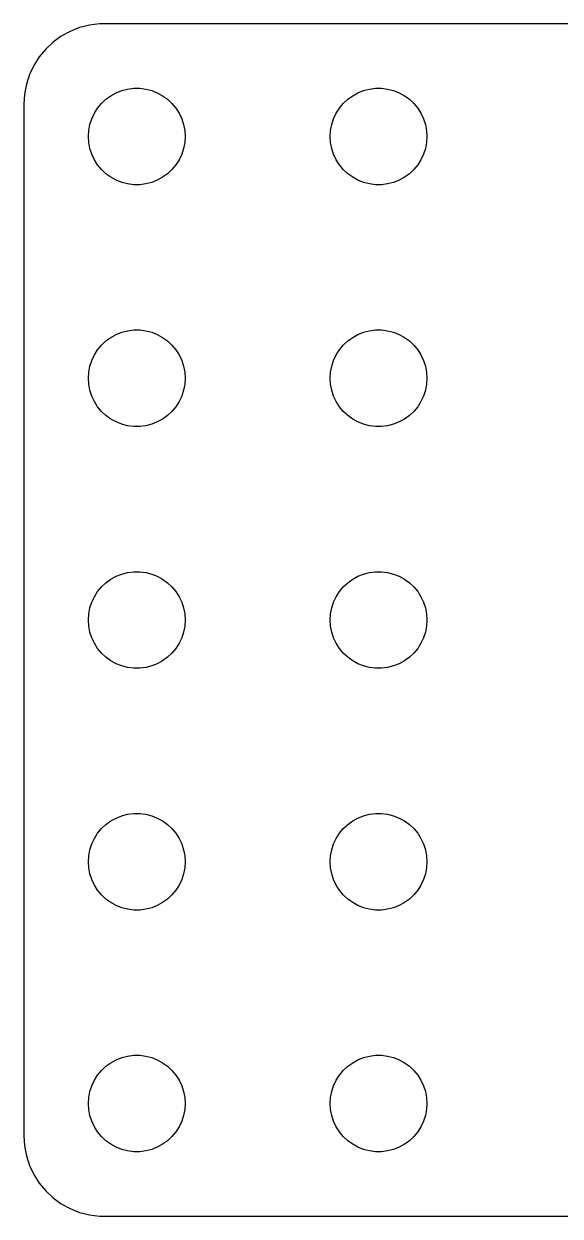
# Model space of a CAD drawing. Header units: metres. Extents: x -18 to 18, y 234 to 522.
# Drawn here: x -18.5 to -1.87, y 401.5 to 438.5 of the extents above; entities that cross this region are included whole.
import ezdxf

# ---------------------------------------------------------------- set-up
doc = ezdxf.new("R2010")
doc.units = ezdxf.units.M

msp = doc.modelspace()

# ---------------------------------------------------------------- linework, layer by layer
for p, q in [((-16.7725, 438.378), (-17.0644, 438.262)), ((-16.4684, 438.456), (-16.7725, 438.378)), ((-16.157, 438.495), (-16.4684, 438.456)), ((16.157, 438.495), (-16.157, 438.495)), ((-17.3396, 438.111), (-17.5936, 437.926)), ((-17.0644, 438.262), (-17.3396, 438.111)), ((-17.8224, 437.711), (-18.0225, 437.469)), ((-17.5936, 437.926), (-17.8224, 437.711)), ((-18.0225, 437.469), (-18.1908, 437.204)), ((-18.3244, 436.92), (-18.4214, 436.622)), ((-18.1908, 437.204), (-18.3244, 436.92)), ((-18.4214, 436.622), (-18.4803, 436.313)), ((-15.2811, 436.473), (-15.0942, 436.497)), ((-15.0942, 436.497), (-14.9058, 436.497)), ((-14.9058, 436.497), (-14.7189, 436.473)), ((-7.78107, 436.473), (-7.59418, 436.497)), ((-7.59418, 436.497), (-7.40581, 436.497)), ((-7.40581, 436.497), (-7.21892, 436.473)), ((-18.4803, 436.313), (-18.5, 436)), ((-16.0934, 436.027), (-15.9561, 436.156)), ((-15.9561, 436.156), (-15.8037, 436.266)), ((-15.8037, 436.266), (-15.6387, 436.357)), ((-15.6387, 436.357), (-15.4635, 436.427)), ((-15.4635, 436.427), (-15.2811, 436.473)), ((-14.7189, 436.473), (-14.5365, 436.427)), ((-14.5365, 436.427), (-14.3613, 436.357)), ((-14.3613, 436.357), (-14.1963, 436.266)), ((-14.1963, 436.266), (-14.0439, 436.156)), ((-14.0439, 436.156), (-13.9065, 436.027)), ((-8.59344, 436.027), (-8.45613, 436.156)), ((-8.45613, 436.156), (-8.30373, 436.266)), ((-8.30373, 436.266), (-8.13866, 436.357)), ((-8.13866, 436.357), (-7.96352, 436.427)), ((-7.96352, 436.427), (-7.78107, 436.473)), ((-7.21892, 436.473), (-7.03647, 436.427)), ((-7.03647, 436.427), (-6.86133, 436.357)), ((-6.86133, 436.357), (-6.69626, 436.266)), ((-6.69626, 436.266), (-6.54385, 436.156)), ((-6.54385, 436.156), (-6.40654, 436.027)), ((-18.5, 436), (-18.5, 404)), ((-16.3145, 435.723), (-16.2135, 435.882)), ((-16.2135, 435.882), (-16.0934, 436.027)), ((-13.9065, 436.027), (-13.7865, 435.882)), ((-13.7865, 435.882), (-13.6855, 435.723)), ((-8.81445, 435.723), (-8.71352, 435.882)), ((-8.71352, 435.882), (-8.59344, 436.027)), ((-6.40654, 436.027), (-6.28647, 435.882)), ((-6.28647, 435.882), (-6.18553, 435.723)), ((-16.4882, 435.188), (-16.4529, 435.373)), ((-16.4529, 435.373), (-16.3947, 435.552)), ((-16.3947, 435.552), (-16.3145, 435.723)), ((-13.6855, 435.723), (-13.6053, 435.552)), ((-13.6053, 435.552), (-13.5471, 435.373)), ((-13.5471, 435.373), (-13.5118, 435.188)), ((-8.98816, 435.188), (-8.95287, 435.373)), ((-8.95287, 435.373), (-8.89465, 435.552)), ((-8.89465, 435.552), (-8.81445, 435.723)), ((-6.18553, 435.723), (-6.10533, 435.552)), ((-6.10533, 435.552), (-6.04712, 435.373)), ((-6.04712, 435.373), (-6.01183, 435.188)), ((-16.5, 435), (-16.4882, 435.188)), ((-13.5118, 435.188), (-13.5, 435)), ((-9, 435), (-8.98816, 435.188)), ((-6.01183, 435.188), (-6, 435)), ((-16.4882, 434.812), (-16.5, 435)), ((-16.4529, 434.627), (-16.4882, 434.812)), ((-13.5118, 434.812), (-13.5471, 434.627)), ((-13.5, 435), (-13.5118, 434.812)), ((-8.98816, 434.812), (-9, 435)), ((-8.95287, 434.627), (-8.98816, 434.812)), ((-6.01183, 434.812), (-6.04712, 434.627)), ((-6, 435), (-6.01183, 434.812)), ((-16.3947, 434.448), (-16.4529, 434.627)), ((-16.3145, 434.277), (-16.3947, 434.448)), ((-16.2135, 434.118), (-16.3145, 434.277)), ((-13.6855, 434.277), (-13.7865, 434.118)), ((-13.6053, 434.448), (-13.6855, 434.277)), ((-13.5471, 434.627), (-13.6053, 434.448)), ((-8.89465, 434.448), (-8.95287, 434.627)), ((-8.81445, 434.277), (-8.89465, 434.448)), ((-8.71352, 434.118), (-8.81445, 434.277)), ((-6.18553, 434.277), (-6.28647, 434.118)), ((-6.10533, 434.448), (-6.18553, 434.277)), ((-6.04712, 434.627), (-6.10533, 434.448)), ((-16.0934, 433.973), (-16.2135, 434.118)), ((-15.9561, 433.844), (-16.0934, 433.973)), ((-13.9065, 433.973), (-14.0439, 433.844)), ((-13.7865, 434.118), (-13.9065, 433.973)), ((-8.59344, 433.973), (-8.71352, 434.118)), ((-8.45613, 433.844), (-8.59344, 433.973)), ((-6.40654, 433.973), (-6.54385, 433.844)), ((-6.28647, 434.118), (-6.40654, 433.973)), ((-15.8037, 433.734), (-15.9561, 433.844)), ((-15.6387, 433.643), (-15.8037, 433.734)), ((-15.4635, 433.573), (-15.6387, 433.643)), ((-15.2811, 433.527), (-15.4635, 433.573)), ((-15.0942, 433.503), (-15.2811, 433.527)), ((-14.7189, 433.527), (-14.9058, 433.503)), ((-14.5365, 433.573), (-14.7189, 433.527)), ((-14.3613, 433.643), (-14.5365, 433.573)), ((-14.1963, 433.734), (-14.3613, 433.643)), ((-14.0439, 433.844), (-14.1963, 433.734)), ((-8.30373, 433.734), (-8.45613, 433.844)), ((-8.13866, 433.643), (-8.30373, 433.734)), ((-7.96352, 433.573), (-8.13866, 433.643)), ((-7.78107, 433.527), (-7.96352, 433.573)), ((-7.59418, 433.503), (-7.78107, 433.527)), ((-7.21892, 433.527), (-7.40581, 433.503)), ((-7.03647, 433.573), (-7.21892, 433.527)), ((-6.86133, 433.643), (-7.03647, 433.573)), ((-6.69626, 433.734), (-6.86133, 433.643)), ((-6.54385, 433.844), (-6.69626, 433.734)), ((-14.9058, 433.503), (-15.0942, 433.503)), ((-7.40581, 433.503), (-7.59418, 433.503)), ((-15.9561, 428.656), (-15.8037, 428.766)), ((-15.8037, 428.766), (-15.6387, 428.857)), ((-15.6387, 428.857), (-15.4635, 428.927)), ((-15.4635, 428.927), (-15.2811, 428.973)), ((-15.2811, 428.973), (-15.0942, 428.997)), ((-15.0942, 428.997), (-14.9058, 428.997)), ((-14.9058, 428.997), (-14.7189, 428.973)), ((-14.7189, 428.973), (-14.5365, 428.927)), ((-14.5365, 428.927), (-14.3613, 428.857)), ((-14.3613, 428.857), (-14.1963, 428.766)), ((-14.1963, 428.766), (-14.0439, 428.656)), ((-8.45613, 428.656), (-8.30373, 428.766)), ((-8.30373, 428.766), (-8.13866, 428.857)), ((-8.13866, 428.857), (-7.96352, 428.927)), ((-7.96352, 428.927), (-7.78107, 428.973)), ((-7.78107, 428.973), (-7.59418, 428.997)), ((-7.59418, 428.997), (-7.40581, 428.997)), ((-7.40581, 428.997), (-7.21892, 428.973)), ((-7.21892, 428.973), (-7.03647, 428.927)), ((-7.03647, 428.927), (-6.86133, 428.857)), ((-6.86133, 428.857), (-6.69626, 428.766)), ((-6.69626, 428.766), (-6.54385, 428.656)), ((-16.3145, 428.223), (-16.2135, 428.382)), ((-16.2135, 428.382), (-16.0934, 428.527)), ((-16.0934, 428.527), (-15.9561, 428.656)), ((-14.0439, 428.656), (-13.9065, 428.527)), ((-13.9065, 428.527), (-13.7865, 428.382)), ((-13.7865, 428.382), (-13.6855, 428.223)), ((-8.81445, 428.223), (-8.71352, 428.382)), ((-8.71352, 428.382), (-8.59344, 428.527)), ((-8.59344, 428.527), (-8.45613, 428.656)), ((-6.54385, 428.656), (-6.40654, 428.527)), ((-6.40654, 428.527), (-6.28647, 428.382)), ((-6.28647, 428.382), (-6.18553, 428.223)), ((-16.4529, 427.873), (-16.3947, 428.052)), ((-16.3947, 428.052), (-16.3145, 428.223)), ((-13.6855, 428.223), (-13.6053, 428.052)), ((-13.6053, 428.052), (-13.5471, 427.873)), ((-8.95287, 427.873), (-8.89465, 428.052)), ((-8.89465, 428.052), (-8.81445, 428.223)), ((-6.18553, 428.223), (-6.10533, 428.052)), ((-6.10533, 428.052), (-6.04712, 427.873)), ((-16.5, 427.5), (-16.4882, 427.688)), ((-16.4882, 427.688), (-16.4529, 427.873)), ((-13.5471, 427.873), (-13.5118, 427.688)), ((-13.5118, 427.688), (-13.5, 427.5)), ((-9, 427.5), (-8.98816, 427.688)), ((-8.98816, 427.688), (-8.95287, 427.873)), ((-6.04712, 427.873), (-6.01183, 427.688)), ((-6.01183, 427.688), (-6, 427.5)), ((-16.4882, 427.312), (-16.5, 427.5)), ((-16.4529, 427.127), (-16.4882, 427.312)), ((-13.5118, 427.312), (-13.5471, 427.127)), ((-13.5, 427.5), (-13.5118, 427.312)), ((-8.98816, 427.312), (-9, 427.5)), ((-8.95287, 427.127), (-8.98816, 427.312)), ((-6.01183, 427.312), (-6.04712, 427.127)), ((-6, 427.5), (-6.01183, 427.312)), ((-16.3947, 426.948), (-16.4529, 427.127)), ((-16.3145, 426.777), (-16.3947, 426.948)), ((-13.6053, 426.948), (-13.6855, 426.777)), ((-13.5471, 427.127), (-13.6053, 426.948)), ((-8.89465, 426.948), (-8.95287, 427.127)), ((-8.81445, 426.777), (-8.89465, 426.948)), ((-6.10533, 426.948), (-6.18553, 426.777)), ((-6.04712, 427.127), (-6.10533, 426.948)), ((-16.2135, 426.618), (-16.3145, 426.777)), ((-16.0934, 426.473), (-16.2135, 426.618)), ((-13.7865, 426.618), (-13.9065, 426.473)), ((-13.6855, 426.777), (-13.7865, 426.618)), ((-8.71352, 426.618), (-8.81445, 426.777)), ((-8.59344, 426.473), (-8.71352, 426.618)), ((-6.28647, 426.618), (-6.40654, 426.473)), ((-6.18553, 426.777), (-6.28647, 426.618)), ((-15.9561, 426.344), (-16.0934, 426.473)), ((-15.8037, 426.234), (-15.9561, 426.344)), ((-15.6387, 426.143), (-15.8037, 426.234)), ((-15.4635, 426.073), (-15.6387, 426.143)), ((-14.3613, 426.143), (-14.5365, 426.073)), ((-14.1963, 426.234), (-14.3613, 426.143)), ((-14.0439, 426.344), (-14.1963, 426.234)), ((-13.9065, 426.473), (-14.0439, 426.344)), ((-8.45613, 426.344), (-8.59344, 426.473)), ((-8.30373, 426.234), (-8.45613, 426.344)), ((-8.13866, 426.143), (-8.30373, 426.234)), ((-7.96352, 426.073), (-8.13866, 426.143)), ((-6.86133, 426.143), (-7.03647, 426.073)), ((-6.69626, 426.234), (-6.86133, 426.143)), ((-6.54385, 426.344), (-6.69626, 426.234)), ((-6.40654, 426.473), (-6.54385, 426.344)), ((-15.2811, 426.027), (-15.4635, 426.073)), ((-15.0942, 426.003), (-15.2811, 426.027)), ((-14.9058, 426.003), (-15.0942, 426.003)), ((-14.7189, 426.027), (-14.9058, 426.003)), ((-14.5365, 426.073), (-14.7189, 426.027)), ((-7.78107, 426.027), (-7.96352, 426.073)), ((-7.59418, 426.003), (-7.78107, 426.027)), ((-7.40581, 426.003), (-7.59418, 426.003)), ((-7.21892, 426.027), (-7.40581, 426.003)), ((-7.03647, 426.073), (-7.21892, 426.027)), ((-15.8037, 421.266), (-15.6387, 421.357)), ((-15.6387, 421.357), (-15.4635, 421.427)), ((-15.4635, 421.427), (-15.2811, 421.473)), ((-15.2811, 421.473), (-15.0942, 421.497)), ((-15.0942, 421.497), (-14.9058, 421.497)), ((-14.9058, 421.497), (-14.7189, 421.473)), ((-14.7189, 421.473), (-14.5365, 421.427)), ((-14.5365, 421.427), (-14.3613, 421.357)), ((-14.3613, 421.357), (-14.1963, 421.266)), ((-8.30373, 421.266), (-8.13866, 421.357)), ((-8.13866, 421.357), (-7.96352, 421.427)), ((-7.96352, 421.427), (-7.78107, 421.473)), ((-7.78107, 421.473), (-7.59418, 421.497)), ((-7.59418, 421.497), (-7.40581, 421.497)), ((-7.40581, 421.497), (-7.21892, 421.473)), ((-7.21892, 421.473), (-7.03647, 421.427)), ((-7.03647, 421.427), (-6.86133, 421.357)), ((-6.86133, 421.357), (-6.69626, 421.266)), ((-16.2135, 420.882), (-16.0934, 421.027)), ((-16.0934, 421.027), (-15.9561, 421.156)), ((-15.9561, 421.156), (-15.8037, 421.266)), ((-14.1963, 421.266), (-14.0439, 421.156)), ((-14.0439, 421.156), (-13.9065, 421.027)), ((-13.9065, 421.027), (-13.7865, 420.882)), ((-8.71352, 420.882), (-8.59344, 421.027)), ((-8.59344, 421.027), (-8.45613, 421.156)), ((-8.45613, 421.156), (-8.30373, 421.266)), ((-6.69626, 421.266), (-6.54385, 421.156)), ((-6.54385, 421.156), (-6.40654, 421.027)), ((-6.40654, 421.027), (-6.28647, 420.882)), ((-16.3947, 420.552), (-16.3145, 420.723)), ((-16.3145, 420.723), (-16.2135, 420.882)), ((-13.7865, 420.882), (-13.6855, 420.723)), ((-13.6855, 420.723), (-13.6053, 420.552)), ((-8.89465, 420.552), (-8.81445, 420.723)), ((-8.81445, 420.723), (-8.71352, 420.882)), ((-6.28647, 420.882), (-6.18553, 420.723)), ((-6.18553, 420.723), (-6.10533, 420.552)), ((-16.4882, 420.188), (-16.4529, 420.373)), ((-16.4529, 420.373), (-16.3947, 420.552)), ((-13.6053, 420.552), (-13.5471, 420.373)), ((-13.5471, 420.373), (-13.5118, 420.188)), ((-8.98816, 420.188), (-8.95287, 420.373)), ((-8.95287, 420.373), (-8.89465, 420.552)), ((-6.10533, 420.552), (-6.04712, 420.373)), ((-6.04712, 420.373), (-6.01183, 420.188)), ((-16.5, 420), (-16.4882, 420.188)), ((-16.4882, 419.812), (-16.5, 420)), ((-13.5118, 420.188), (-13.5, 420)), ((-13.5, 420), (-13.5118, 419.812)), ((-9, 420), (-8.98816, 420.188)), ((-8.98816, 419.812), (-9, 420)), ((-6.01183, 420.188), (-6, 420)), ((-6, 420), (-6.01183, 419.812)), ((-16.4529, 419.627), (-16.4882, 419.812)), ((-16.3947, 419.448), (-16.4529, 419.627)), ((-13.5471, 419.627), (-13.6053, 419.448)), ((-13.5118, 419.812), (-13.5471, 419.627)), ((-8.95287, 419.627), (-8.98816, 419.812)), ((-8.89465, 419.448), (-8.95287, 419.627)), ((-6.04712, 419.627), (-6.10533, 419.448)), ((-6.01183, 419.812), (-6.04712, 419.627)), ((-16.3145, 419.277), (-16.3947, 419.448)), ((-16.2135, 419.118), (-16.3145, 419.277)), ((-16.0934, 418.973), (-16.2135, 419.118)), ((-13.7865, 419.118), (-13.9065, 418.973)), ((-13.6855, 419.277), (-13.7865, 419.118)), ((-13.6053, 419.448), (-13.6855, 419.277)), ((-8.81445, 419.277), (-8.89465, 419.448)), ((-8.71352, 419.118), (-8.81445, 419.277)), ((-8.59344, 418.973), (-8.71352, 419.118)), ((-6.28647, 419.118), (-6.40654, 418.973)), ((-6.18553, 419.277), (-6.28647, 419.118)), ((-6.10533, 419.448), (-6.18553, 419.277)), ((-15.9561, 418.844), (-16.0934, 418.973)), ((-15.8037, 418.734), (-15.9561, 418.844)), ((-15.6387, 418.643), (-15.8037, 418.734)), ((-14.1963, 418.734), (-14.3613, 418.643)), ((-14.0439, 418.844), (-14.1963, 418.734)), ((-13.9065, 418.973), (-14.0439, 418.844)), ((-8.45613, 418.844), (-8.59344, 418.973)), ((-8.30373, 418.734), (-8.45613, 418.844)), ((-8.13866, 418.643), (-8.30373, 418.734)), ((-6.69626, 418.734), (-6.86133, 418.643)), ((-6.54385, 418.844), (-6.69626, 418.734)), ((-6.40654, 418.973), (-6.54385, 418.844)), ((-15.4635, 418.573), (-15.6387, 418.643)), ((-15.2811, 418.527), (-15.4635, 418.573)), ((-15.0942, 418.503), (-15.2811, 418.527)), ((-14.9058, 418.503), (-15.0942, 418.503)), ((-14.7189, 418.527), (-14.9058, 418.503)), ((-14.5365, 418.573), (-14.7189, 418.527)), ((-14.3613, 418.643), (-14.5365, 418.573)), ((-7.96352, 418.573), (-8.13866, 418.643)), ((-7.78107, 418.527), (-7.96352, 418.573)), ((-7.59418, 418.503), (-7.78107, 418.527)), ((-7.40581, 418.503), (-7.59418, 418.503)), ((-7.21892, 418.527), (-7.40581, 418.503)), ((-7.03647, 418.573), (-7.21892, 418.527)), ((-6.86133, 418.643), (-7.03647, 418.573)), ((-15.6387, 413.857), (-15.4635, 413.927)), ((-15.4635, 413.927), (-15.2811, 413.973)), ((-15.2811, 413.973), (-15.0942, 413.997)), ((-15.0942, 413.997), (-14.9058, 413.997)), ((-14.9058, 413.997), (-14.7189, 413.973)), ((-14.7189, 413.973), (-14.5365, 413.927)), ((-14.5365, 413.927), (-14.3613, 413.857)), ((-8.13866, 413.857), (-7.96352, 413.927)), ((-7.96352, 413.927), (-7.78107, 413.973)), ((-7.78107, 413.973), (-7.59418, 413.997)), ((-7.59418, 413.997), (-7.40581, 413.997)), ((-7.40581, 413.997), (-7.21892, 413.973)), ((-7.21892, 413.973), (-7.03647, 413.927)), ((-7.03647, 413.927), (-6.86133, 413.857)), ((-16.0934, 413.527), (-15.9561, 413.656)), ((-15.9561, 413.656), (-15.8037, 413.766)), ((-15.8037, 413.766), (-15.6387, 413.857)), ((-14.3613, 413.857), (-14.1963, 413.766)), ((-14.1963, 413.766), (-14.0439, 413.656)), ((-14.0439, 413.656), (-13.9065, 413.527)), ((-8.59344, 413.527), (-8.45613, 413.656)), ((-8.45613, 413.656), (-8.30373, 413.766)), ((-8.30373, 413.766), (-8.13866, 413.857)), ((-6.86133, 413.857), (-6.69626, 413.766)), ((-6.69626, 413.766), (-6.54385, 413.656)), ((-6.54385, 413.656), (-6.40654, 413.527)), ((-16.3947, 413.052), (-16.3145, 413.223)), ((-16.3145, 413.223), (-16.2135, 413.382)), ((-16.2135, 413.382), (-16.0934, 413.527)), ((-13.9065, 413.527), (-13.7865, 413.382)), ((-13.7865, 413.382), (-13.6855, 413.223)), ((-13.6855, 413.223), (-13.6053, 413.052)), ((-8.89465, 413.052), (-8.81445, 413.223)), ((-8.81445, 413.223), (-8.71352, 413.382)), ((-8.71352, 413.382), (-8.59344, 413.527)), ((-6.40654, 413.527), (-6.28647, 413.382)), ((-6.28647, 413.382), (-6.18553, 413.223)), ((-6.18553, 413.223), (-6.10533, 413.052)), ((-16.4882, 412.688), (-16.4529, 412.873)), ((-16.4529, 412.873), (-16.3947, 413.052)), ((-13.6053, 413.052), (-13.5471, 412.873)), ((-13.5471, 412.873), (-13.5118, 412.688)), ((-8.98816, 412.688), (-8.95287, 412.873)), ((-8.95287, 412.873), (-8.89465, 413.052)), ((-6.10533, 413.052), (-6.04712, 412.873)), ((-6.04712, 412.873), (-6.01183, 412.688)), ((-16.5, 412.5), (-16.4882, 412.688)), ((-16.4882, 412.312), (-16.5, 412.5)), ((-13.5118, 412.688), (-13.5, 412.5)), ((-13.5, 412.5), (-13.5118, 412.312)), ((-9, 412.5), (-8.98816, 412.688)), ((-8.98816, 412.312), (-9, 412.5)), ((-6.01183, 412.688), (-6, 412.5)), ((-6, 412.5), (-6.01183, 412.312)), ((-16.4529, 412.127), (-16.4882, 412.312)), ((-16.3947, 411.948), (-16.4529, 412.127)), ((-13.5471, 412.127), (-13.6053, 411.948)), ((-13.5118, 412.312), (-13.5471, 412.127)), ((-8.95287, 412.127), (-8.98816, 412.312)), ((-8.89465, 411.948), (-8.95287, 412.127)), ((-6.04712, 412.127), (-6.10533, 411.948)), ((-6.01183, 412.312), (-6.04712, 412.127)), ((-16.3145, 411.777), (-16.3947, 411.948)), ((-16.2135, 411.618), (-16.3145, 411.777)), ((-13.6855, 411.777), (-13.7865, 411.618)), ((-13.6053, 411.948), (-13.6855, 411.777)), ((-8.81445, 411.777), (-8.89465, 411.948)), ((-8.71352, 411.618), (-8.81445, 411.777)), ((-6.18553, 411.777), (-6.28647, 411.618)), ((-6.10533, 411.948), (-6.18553, 411.777)), ((-16.0934, 411.473), (-16.2135, 411.618)), ((-15.9561, 411.344), (-16.0934, 411.473)), ((-15.8037, 411.234), (-15.9561, 411.344)), ((-14.0439, 411.344), (-14.1963, 411.234)), ((-13.9065, 411.473), (-14.0439, 411.344)), ((-13.7865, 411.618), (-13.9065, 411.473)), ((-8.59344, 411.473), (-8.71352, 411.618)), ((-8.45613, 411.344), (-8.59344, 411.473)), ((-8.30373, 411.234), (-8.45613, 411.344)), ((-6.54385, 411.344), (-6.69626, 411.234)), ((-6.40654, 411.473), (-6.54385, 411.344)), ((-6.28647, 411.618), (-6.40654, 411.473)), ((-15.6387, 411.143), (-15.8037, 411.234)), ((-15.4635, 411.073), (-15.6387, 411.143)), ((-15.2811, 411.027), (-15.4635, 411.073)), ((-15.0942, 411.003), (-15.2811, 411.027)), ((-14.9058, 411.003), (-15.0942, 411.003)), ((-14.7189, 411.027), (-14.9058, 411.003)), ((-14.5365, 411.073), (-14.7189, 411.027)), ((-14.3613, 411.143), (-14.5365, 411.073)), ((-14.1963, 411.234), (-14.3613, 411.143)), ((-8.13866, 411.143), (-8.30373, 411.234)), ((-7.96352, 411.073), (-8.13866, 411.143)), ((-7.78107, 411.027), (-7.96352, 411.073)), ((-7.59418, 411.003), (-7.78107, 411.027)), ((-7.40581, 411.003), (-7.59418, 411.003)), ((-7.21892, 411.027), (-7.40581, 411.003)), ((-7.03647, 411.073), (-7.21892, 411.027)), ((-6.86133, 411.143), (-7.03647, 411.073)), ((-6.69626, 411.234), (-6.86133, 411.143)), ((-16.0934, 406.027), (-15.9561, 406.156)), ((-15.9561, 406.156), (-15.8037, 406.266)), ((-15.8037, 406.266), (-15.6387, 406.357)), ((-15.6387, 406.357), (-15.4635, 406.427)), ((-15.4635, 406.427), (-15.2811, 406.473)), ((-15.2811, 406.473), (-15.0942, 406.497)), ((-15.0942, 406.497), (-14.9058, 406.497)), ((-14.9058, 406.497), (-14.7189, 406.473)), ((-14.7189, 406.473), (-14.5365, 406.427)), ((-14.5365, 406.427), (-14.3613, 406.357)), ((-14.3613, 406.357), (-14.1963, 406.266)), ((-14.1963, 406.266), (-14.0439, 406.156)), ((-14.0439, 406.156), (-13.9065, 406.027)), ((-8.59344, 406.027), (-8.45613, 406.156)), ((-8.45613, 406.156), (-8.30373, 406.266)), ((-8.30373, 406.266), (-8.13866, 406.357)), ((-8.13866, 406.357), (-7.96352, 406.427)), ((-7.96352, 406.427), (-7.78107, 406.473)), ((-7.78107, 406.473), (-7.59418, 406.497)), ((-7.59418, 406.497), (-7.40581, 406.497)), ((-7.40581, 406.497), (-7.21892, 406.473)), ((-7.21892, 406.473), (-7.03647, 406.427)), ((-7.03647, 406.427), (-6.86133, 406.357)), ((-6.86133, 406.357), (-6.69626, 406.266)), ((-6.69626, 406.266), (-6.54385, 406.156)), ((-6.54385, 406.156), (-6.40654, 406.027)), ((-16.3145, 405.723), (-16.2135, 405.882)), ((-16.2135, 405.882), (-16.0934, 406.027)), ((-13.9065, 406.027), (-13.7865, 405.882)), ((-13.7865, 405.882), (-13.6855, 405.723)), ((-8.81445, 405.723), (-8.71352, 405.882)), ((-8.71352, 405.882), (-8.59344, 406.027)), ((-6.40654, 406.027), (-6.28647, 405.882)), ((-6.28647, 405.882), (-6.18553, 405.723)), ((-16.4529, 405.373), (-16.3947, 405.552)), ((-16.3947, 405.552), (-16.3145, 405.723)), ((-13.6855, 405.723), (-13.6053, 405.552)), ((-13.6053, 405.552), (-13.5471, 405.373)), ((-8.95287, 405.373), (-8.89465, 405.552)), ((-8.89465, 405.552), (-8.81445, 405.723)), ((-6.18553, 405.723), (-6.10533, 405.552)), ((-6.10533, 405.552), (-6.04712, 405.373)), ((-16.5, 405), (-16.4882, 405.188)), ((-16.4882, 405.188), (-16.4529, 405.373)), ((-13.5471, 405.373), (-13.5118, 405.188)), ((-13.5118, 405.188), (-13.5, 405)), ((-9, 405), (-8.98816, 405.188)), ((-8.98816, 405.188), (-8.95287, 405.373)), ((-6.04712, 405.373), (-6.01183, 405.188)), ((-6.01183, 405.188), (-6, 405)), ((-16.4882, 404.812), (-16.5, 405)), ((-16.4529, 404.627), (-16.4882, 404.812)), ((-13.5118, 404.812), (-13.5471, 404.627)), ((-13.5, 405), (-13.5118, 404.812)), ((-8.98816, 404.812), (-9, 405)), ((-8.95287, 404.627), (-8.98816, 404.812)), ((-6.01183, 404.812), (-6.04712, 404.627)), ((-6, 405), (-6.01183, 404.812)), ((-16.3947, 404.448), (-16.4529, 404.627)), ((-16.3145, 404.277), (-16.3947, 404.448)), ((-13.6053, 404.448), (-13.6855, 404.277)), ((-13.5471, 404.627), (-13.6053, 404.448)), ((-8.89465, 404.448), (-8.95287, 404.627)), ((-8.81445, 404.277), (-8.89465, 404.448)), ((-6.10533, 404.448), (-6.18553, 404.277)), ((-6.04712, 404.627), (-6.10533, 404.448)), ((-18.5, 404), (-18.4803, 403.687)), ((-16.2135, 404.118), (-16.3145, 404.277)), ((-16.0934, 403.973), (-16.2135, 404.118)), ((-15.9561, 403.844), (-16.0934, 403.973)), ((-13.9065, 403.973), (-14.0439, 403.844)), ((-13.7865, 404.118), (-13.9065, 403.973)), ((-13.6855, 404.277), (-13.7865, 404.118)), ((-8.71352, 404.118), (-8.81445, 404.277)), ((-8.59344, 403.973), (-8.71352, 404.118)), ((-8.45613, 403.844), (-8.59344, 403.973)), ((-6.40654, 403.973), (-6.54385, 403.844)), ((-6.28647, 404.118), (-6.40654, 403.973)), ((-6.18553, 404.277), (-6.28647, 404.118)), ((-18.4803, 403.687), (-18.4214, 403.378)), ((-15.8037, 403.734), (-15.9561, 403.844)), ((-15.6387, 403.643), (-15.8037, 403.734)), ((-15.4635, 403.573), (-15.6387, 403.643)), ((-15.2811, 403.527), (-15.4635, 403.573)), ((-14.5365, 403.573), (-14.7189, 403.527)), ((-14.3613, 403.643), (-14.5365, 403.573)), ((-14.1963, 403.734), (-14.3613, 403.643)), ((-14.0439, 403.844), (-14.1963, 403.734)), ((-8.30373, 403.734), (-8.45613, 403.844)), ((-8.13866, 403.643), (-8.30373, 403.734)), ((-7.96352, 403.573), (-8.13866, 403.643)), ((-7.78107, 403.527), (-7.96352, 403.573)), ((-7.03647, 403.573), (-7.21892, 403.527)), ((-6.86133, 403.643), (-7.03647, 403.573)), ((-6.69626, 403.734), (-6.86133, 403.643)), ((-6.54385, 403.844), (-6.69626, 403.734)), ((-18.4214, 403.378), (-18.3244, 403.08)), ((-15.0942, 403.503), (-15.2811, 403.527)), ((-14.9058, 403.503), (-15.0942, 403.503)), ((-14.7189, 403.527), (-14.9058, 403.503)), ((-7.59418, 403.503), (-7.78107, 403.527)), ((-7.40581, 403.503), (-7.59418, 403.503)), ((-7.21892, 403.527), (-7.40581, 403.503)), ((-18.3244, 403.08), (-18.1908, 402.796)), ((-18.1908, 402.796), (-18.0225, 402.531)), ((-18.0225, 402.531), (-17.8224, 402.289)), ((-17.8224, 402.289), (-17.5936, 402.074)), ((-17.5936, 402.074), (-17.3396, 401.889)), ((-17.3396, 401.889), (-17.0644, 401.738)), ((-17.0644, 401.738), (-16.7725, 401.622)), ((-16.7725, 401.622), (-16.4684, 401.544)), ((-16.4684, 401.544), (-16.157, 401.505)), ((-16.157, 401.505), (16.157, 401.505))]:
    msp.add_line(p, q)

doc.saveas('drawing.dxf')
